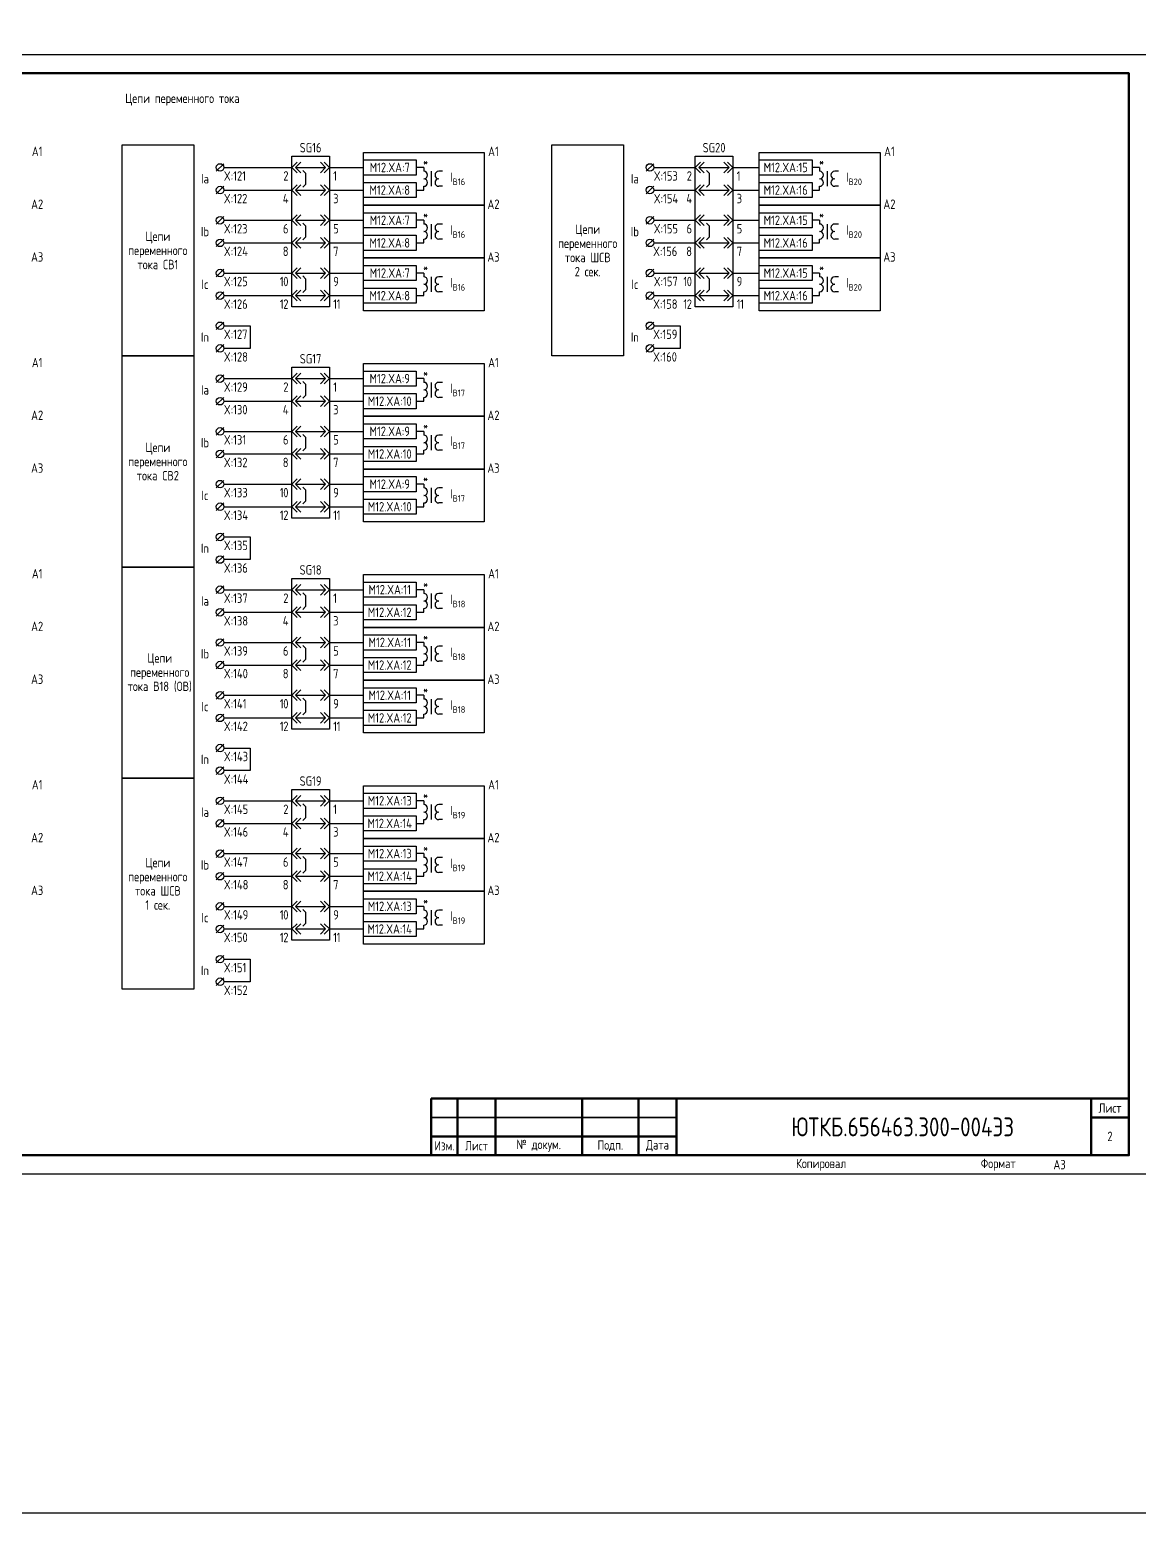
# Model space of a CAD drawing. Header units: millimetres. Extents: x -1612 to 9998, y -90 to 1220.
# Drawn here: x 543.5 to 837.5, y -90 to 303.6 of the extents above; entities that cross this region are included whole.
import ezdxf

# ---------------------------------------------------------------- set-up
doc = ezdxf.new("R2010")
doc.units = ezdxf.units.MM
doc.styles.add('Gost_type_A', font='GOST_A.TTF')

# ---------------------------------------------------------------- blocks, each defined once
blk = doc.blocks.new('Формат_А3')
blk.add_lwpolyline([(-420, 297), (0, 297), (0, 0), (-420, 0)], close=True)
at = {"lineweight": 50}
blk.add_lwpolyline([(-400, 292), (-5, 292), (-5, 5), (-400, 5)], close=True, dxfattribs=at)
blk = doc.blocks.new('Штамп малый нижний')
at = {"lineweight": 50}
for points in [[(-185, 15), (-178, 15), (-178, 5), (-185, 5)], [(-178, 15), (-168, 15), (-168, 5), (-178, 5)], [(-168, 15), (-145, 15), (-145, 5), (-168, 5)], [(-145, 15), (-130, 15), (-130, 5), (-145, 5)], [(-130, 15), (-120, 15), (-120, 5), (-130, 5)], [(-120, 15), (-10, 15), (-10, 0), (-120, 0)], [(-10, 15), (0, 15), (0, 10), (-10, 10)], [(-10, 10), (0, 10), (0, 0), (-10, 0)], [(-185, 5), (-178, 5), (-178, 0), (-185, 0)], [(-178, 5), (-168, 5), (-168, 0), (-178, 0)], [(-168, 5), (-145, 5), (-145, 0), (-168, 0)], [(-145, 5), (-130, 5), (-130, 0), (-145, 0)], [(-130, 5), (-120, 5), (-120, 0), (-130, 0)]]:
    blk.add_lwpolyline(points, close=True, dxfattribs=at)
for points in [[(-185, 15), (-178, 15), (-178, 10), (-185, 10)], [(-178, 15), (-168, 15), (-168, 10), (-178, 10)], [(-168, 15), (-145, 15), (-145, 10), (-168, 10)], [(-145, 15), (-130, 15), (-130, 10), (-145, 10)], [(-130, 15), (-120, 15), (-120, 10), (-130, 10)], [(-185, 10), (-178, 10), (-178, 5), (-185, 5)], [(-178, 10), (-168, 10), (-168, 5), (-178, 5)], [(-168, 10), (-145, 10), (-145, 5), (-168, 5)], [(-145, 10), (-130, 10), (-130, 5), (-145, 5)], [(-130, 10), (-120, 10), (-120, 5), (-130, 5)]]:
    blk.add_lwpolyline(points, close=True)
at = {"char_height": 2.5, "style": 'Gost_type_A'}
for s, insert, width, attachment_point in [('Лист', (-5, 12.5), 10, 5), ('№ докум.', (-156.5, 2.5), 23, 5), ('Подп.', (-137.5, 2.5), 15, 5), ('Дата', (-125, 2.5), 10, 5), ('Изм.', (-181.5, 2.5), 7, 5), ('Лист', (-173, 2.5), 10, 5), ('Копировал', (-75, -2.53), 13.1202, 6), ('Формат', (-30, -2.53), 13.1202, 6)]:
    blk.add_mtext(s, dxfattribs=dict(at, insert=insert, width=width, attachment_point=attachment_point))
blk = doc.blocks.new('БИ_разъем')
for p, q in [((0, 0), (1.41, 1.41)), ((0, 0), (1.41, 1.41)), ((0, 0), (1.41, -1.41)), ((0, 0), (1.41, -1.41)), ((1, 0), (2.41, 1.41)), ((1, 0), (2.41, -1.41)), ((1, 0), (9, 0)), ((9, 0), (7.59, 1.41)), ((9, 0), (7.59, -1.41)), ((10, 0), (8.59, 1.41)), ((10, 0), (8.59, 1.41)), ((10, 0), (8.59, -1.41)), ((10, 0), (8.59, -1.41))]:
    blk.add_line(p, q)
blk = doc.blocks.new('БИ_перемычка')
for p, q in [((2.97, -0.79), (3.67, -1.5)), ((3.67, -1.5), (3.67, -4.5)), ((2.97, -5.21), (3.67, -4.5))]:
    blk.add_line(p, q)

msp = doc.modelspace()

# ---------------------------------------------------------------- linework, layer by layer
for p, q in [((595, 268), (593, 266)), ((709, 268), (707, 266)), ((595, 267), (613, 267)), ((623, 267), (632, 267)), ((648, 267), (646, 267)), ((709, 267), (720, 267)), ((730, 267), (737, 267)), ((753, 267), (751, 267)), ((595, 262), (593, 260)), ((595, 261), (613, 261)), ((623.17, 261), (632, 261)), ((646, 261), (648, 261)), ((709, 262), (707, 260)), ((709, 261), (719.83, 261)), ((730.17, 261), (737, 261)), ((751, 261), (753, 261)), ((595, 254), (593, 252)), ((595, 253), (613, 253)), ((623.17, 253), (632, 253)), ((648, 253), (646, 253)), ((709, 254), (707, 252)), ((709, 253), (719.83, 253)), ((730.17, 253), (737, 253)), ((753, 253), (751, 253)), ((595, 248), (593, 246)), ((709, 248), (707, 246)), ((595, 247), (613, 247)), ((623.17, 247), (632, 247)), ((646, 247), (648, 247)), ((709, 247), (719.83, 247)), ((730.17, 247), (737, 247)), ((751, 247), (753, 247)), ((595, 240), (593, 238)), ((595, 239), (613, 239)), ((623.17, 239), (632, 239)), ((648, 239), (646, 239)), ((709, 240), (707, 238)), ((709, 239), (719.83, 239)), ((730.17, 239), (737, 239)), ((753, 239), (751, 239)), ((595, 234), (593, 232)), ((595, 233), (613, 233)), ((623.17, 233), (632, 233)), ((646, 233), (648, 233)), ((709, 234), (707, 232)), ((709, 233), (719.83, 233)), ((730.17, 233), (737, 233)), ((751, 233), (753, 233)), ((595, 226), (593, 224)), ((595, 225), (602, 225)), ((602, 225), (602, 219)), ((709, 226), (707, 224)), ((709, 225), (716, 225)), ((716, 225), (716, 219)), ((595, 220), (593, 218)), ((602, 219), (595, 219)), ((709, 220), (707, 218)), ((716, 219), (709, 219)), ((595, 212), (593, 210)), ((595, 211), (613, 211)), ((623, 211), (632, 211)), ((648, 211), (646, 211)), ((595, 206), (593, 204)), ((595, 205), (613, 205)), ((623.17, 205), (632, 205)), ((646, 205), (648, 205)), ((595, 198), (593, 196)), ((595, 197), (613, 197)), ((623.17, 197), (632, 197)), ((648, 197), (646, 197)), ((595, 192), (593, 190)), ((595, 191), (613, 191)), ((623.17, 191), (632, 191)), ((646, 191), (648, 191)), ((595, 184), (593, 182)), ((595, 183), (613, 183)), ((623.17, 183), (632, 183)), ((648, 183), (646, 183)), ((595, 178), (593, 176)), ((595, 177), (613, 177)), ((623.17, 177), (632, 177)), ((646, 177), (648, 177)), ((595, 170), (593, 168)), ((595, 169), (602, 169)), ((602, 169), (602, 163)), ((595, 164), (593, 162)), ((602, 163), (595, 163)), ((595, 156), (593, 154)), ((595, 155), (613, 155)), ((623, 155), (632, 155)), ((648, 155), (646, 155)), ((595, 150), (593, 148)), ((595, 149), (613, 149)), ((623.17, 149), (632, 149)), ((646, 149), (648, 149)), ((595, 142), (593, 140)), ((595, 141), (613, 141)), ((623.17, 141), (632, 141)), ((648, 141), (646, 141)), ((595, 136), (593, 134)), ((595, 135), (613, 135)), ((623.17, 135), (632, 135)), ((646, 135), (648, 135)), ((595, 128), (593, 126)), ((595, 127), (613, 127)), ((623.17, 127), (632, 127)), ((648, 127), (646, 127)), ((595, 122), (593, 120)), ((595, 121), (613, 121)), ((623.17, 121), (632, 121)), ((646, 121), (648, 121)), ((595, 114), (593, 112)), ((595, 113), (602, 113)), ((602, 113), (602, 107)), ((595, 108), (593, 106)), ((602, 107), (595, 107)), ((595, 100), (593, 98)), ((595, 99), (613, 99)), ((623, 99), (632, 99)), ((648, 99), (646, 99)), ((595, 94), (593, 92)), ((595, 93), (613, 93)), ((623.17, 93), (632, 93)), ((646, 93), (648, 93)), ((595, 86), (593, 84)), ((595, 85), (613, 85)), ((623.17, 85), (632, 85)), ((648, 85), (646, 85)), ((595, 80), (593, 78)), ((595, 79), (613, 79)), ((623.17, 79), (632, 79)), ((646, 79), (648, 79)), ((595, 72), (593, 70)), ((595, 71), (613, 71)), ((623.17, 71), (632, 71)), ((648, 71), (646, 71)), ((595, 66), (593, 64)), ((595, 65), (613, 65)), ((623.17, 65), (632, 65)), ((646, 65), (648, 65)), ((595, 58), (593, 56)), ((595, 57), (602, 57)), ((602, 57), (602, 51)), ((595, 52), (593, 50)), ((602, 51), (595, 51))]:
    msp.add_line(p, q)
at = {"ltscale": 4}
for p, q in [((648, 267), (648, 266)), ((648, 266.5), (648, 266)), ((650, 266), (650, 262)), ((650, 266), (650, 262)), ((653, 266), (652, 266)), ((653, 266), (652, 266)), ((753, 267), (753, 266)), ((753, 266.5), (753, 266)), ((755, 266), (755, 262)), ((755, 266), (755, 262)), ((758, 266), (757, 266)), ((758, 266), (757, 266)), ((648, 261), (648, 262)), ((653, 262), (652, 262)), ((653, 262), (652, 262)), ((753, 261), (753, 262)), ((758, 262), (757, 262)), ((758, 262), (757, 262)), ((648, 253), (648, 252)), ((648, 252.5), (648, 252)), ((650, 252), (650, 248)), ((650, 252), (650, 248)), ((653, 252), (652, 252)), ((653, 252), (652, 252)), ((753, 253), (753, 252)), ((753, 252.5), (753, 252)), ((755, 252), (755, 248)), ((755, 252), (755, 248)), ((758, 252), (757, 252)), ((758, 252), (757, 252)), ((648, 247), (648, 248)), ((653, 248), (652, 248)), ((653, 248), (652, 248)), ((753, 247), (753, 248)), ((758, 248), (757, 248)), ((758, 248), (757, 248)), ((648, 239), (648, 238)), ((648, 238.5), (648, 238)), ((650, 238), (650, 234)), ((650, 238), (650, 234)), ((653, 238), (652, 238)), ((653, 238), (652, 238)), ((753, 239), (753, 238)), ((753, 238.5), (753, 238)), ((755, 238), (755, 234)), ((755, 238), (755, 234)), ((758, 238), (757, 238)), ((758, 238), (757, 238)), ((648, 233), (648, 234)), ((653, 234), (652, 234)), ((653, 234), (652, 234)), ((753, 233), (753, 234)), ((758, 234), (757, 234)), ((758, 234), (757, 234)), ((648, 211), (648, 210)), ((648, 210.5), (648, 210)), ((650, 210), (650, 206)), ((650, 210), (650, 206)), ((653, 210), (652, 210)), ((653, 210), (652, 210)), ((648, 205), (648, 206)), ((653, 206), (652, 206)), ((653, 206), (652, 206)), ((648, 197), (648, 196)), ((648, 196.5), (648, 196)), ((650, 196), (650, 192)), ((650, 196), (650, 192)), ((653, 196), (652, 196)), ((653, 196), (652, 196)), ((648, 191), (648, 192)), ((653, 192), (652, 192)), ((653, 192), (652, 192)), ((648, 183), (648, 182)), ((648, 182.5), (648, 182)), ((650, 182), (650, 178)), ((650, 182), (650, 178)), ((653, 182), (652, 182)), ((653, 182), (652, 182)), ((648, 177), (648, 178)), ((653, 178), (652, 178)), ((653, 178), (652, 178)), ((648, 155), (648, 154)), ((648, 154.5), (648, 154)), ((650, 154), (650, 150)), ((650, 154), (650, 150)), ((653, 154), (652, 154)), ((653, 154), (652, 154)), ((648, 149), (648, 150)), ((653, 150), (652, 150)), ((653, 150), (652, 150)), ((648, 141), (648, 140)), ((648, 140.5), (648, 140)), ((650, 140), (650, 136)), ((650, 140), (650, 136)), ((653, 140), (652, 140)), ((653, 140), (652, 140)), ((648, 135), (648, 136)), ((653, 136), (652, 136)), ((653, 136), (652, 136)), ((648, 127), (648, 126)), ((648, 126.5), (648, 126)), ((650, 126), (650, 122)), ((650, 126), (650, 122)), ((653, 126), (652, 126)), ((653, 126), (652, 126)), ((648, 121), (648, 122)), ((653, 122), (652, 122)), ((653, 122), (652, 122)), ((648, 99), (648, 98)), ((648, 98.5), (648, 98)), ((650, 98), (650, 94)), ((650, 98), (650, 94)), ((653, 98), (652, 98)), ((653, 98), (652, 98)), ((648, 93), (648, 94)), ((653, 94), (652, 94)), ((653, 94), (652, 94)), ((648, 85), (648, 84)), ((648, 84.5), (648, 84)), ((650, 84), (650, 80)), ((650, 84), (650, 80)), ((653, 84), (652, 84)), ((653, 84), (652, 84)), ((648, 79), (648, 80)), ((653, 80), (652, 80)), ((653, 80), (652, 80)), ((648, 71), (648, 70)), ((648, 70.5), (648, 70)), ((650, 70), (650, 66)), ((650, 70), (650, 66)), ((653, 70), (652, 70)), ((653, 70), (652, 70)), ((648, 65), (648, 66)), ((653, 66), (652, 66)), ((653, 66), (652, 66))]:
    msp.add_line(p, q, dxfattribs=at)
for points in [[(-1612, 1220), (9998.36, 1220), (9998.36, -90), (-1612, -90)], [(587, 217), (568, 217), (568, 273), (587, 273)], [(701, 217), (682, 217), (682, 273), (701, 273)], [(613, 270), (623, 270), (623, 230), (613, 230)], [(632, 271), (664, 271), (664, 257), (632, 257)], [(632, 269), (646, 269), (646, 265), (632, 265)], [(720, 270), (730, 270), (730, 230), (720, 230)], [(737, 271), (769, 271), (769, 257), (737, 257)], [(737, 269), (751, 269), (751, 265), (737, 265)], [(632, 263), (646, 263), (646, 259), (632, 259)], [(737, 263), (751, 263), (751, 259), (737, 259)], [(632, 257), (664, 257), (664, 243), (632, 243)], [(737, 257), (769, 257), (769, 243), (737, 243)], [(632, 255), (646, 255), (646, 251), (632, 251)], [(737, 255), (751, 255), (751, 251), (737, 251)], [(632, 249), (646, 249), (646, 245), (632, 245)], [(737, 249), (751, 249), (751, 245), (737, 245)], [(632, 243), (664, 243), (664, 229), (632, 229)], [(632, 241), (646, 241), (646, 237), (632, 237)], [(737, 243), (769, 243), (769, 229), (737, 229)], [(737, 241), (751, 241), (751, 237), (737, 237)], [(632, 235), (646, 235), (646, 231), (632, 231)], [(737, 235), (751, 235), (751, 231), (737, 231)], [(587, 161), (568, 161), (568, 217), (587, 217)], [(613, 214), (623, 214), (623, 174), (613, 174)], [(632, 215), (664, 215), (664, 201), (632, 201)], [(632, 213), (646, 213), (646, 209), (632, 209)], [(632, 207), (646, 207), (646, 203), (632, 203)], [(632, 201), (664, 201), (664, 187), (632, 187)], [(632, 199), (646, 199), (646, 195), (632, 195)], [(632, 193), (646, 193), (646, 189), (632, 189)], [(632, 187), (664, 187), (664, 173), (632, 173)], [(632, 185), (646, 185), (646, 181), (632, 181)], [(632, 179), (646, 179), (646, 175), (632, 175)], [(587, 105), (568, 105), (568, 161), (587, 161)], [(613, 158), (623, 158), (623, 118), (613, 118)], [(632, 159), (664, 159), (664, 145), (632, 145)], [(632, 157), (646, 157), (646, 153), (632, 153)], [(632, 151), (646, 151), (646, 147), (632, 147)], [(632, 145), (664, 145), (664, 131), (632, 131)], [(632, 143), (646, 143), (646, 139), (632, 139)], [(632, 137), (646, 137), (646, 133), (632, 133)], [(632, 131), (664, 131), (664, 117), (632, 117)], [(632, 129), (646, 129), (646, 125), (632, 125)], [(632, 123), (646, 123), (646, 119), (632, 119)], [(587, 49), (568, 49), (568, 105), (587, 105)], [(632, 103), (664, 103), (664, 89), (632, 89)], [(613, 102), (623, 102), (623, 62), (613, 62)], [(632, 101), (646, 101), (646, 97), (632, 97)], [(632, 95), (646, 95), (646, 91), (632, 91)], [(632, 89), (664, 89), (664, 75), (632, 75)], [(632, 87), (646, 87), (646, 83), (632, 83)], [(632, 81), (646, 81), (646, 77), (632, 77)], [(632, 75), (664, 75), (664, 61), (632, 61)], [(632, 73), (646, 73), (646, 69), (632, 69)], [(632, 67), (646, 67), (646, 63), (632, 63)]]:
    msp.add_lwpolyline(points, close=True)
for centre in [(594, 267), (708, 267), (594, 261), (708, 261), (594, 253), (708, 253), (594, 247), (708, 247), (594, 239), (708, 239), (594, 233), (708, 233), (594, 225), (708, 225), (594, 219), (708, 219), (594, 211), (594, 205), (594, 197), (594, 191), (594, 183), (594, 177), (594, 169), (594, 163), (594, 155), (594, 149), (594, 141), (594, 135), (594, 127), (594, 121), (594, 113), (594, 107), (594, 99), (594, 93), (594, 85), (594, 79), (594, 71), (594, 65), (594, 57), (594, 51)]:
    msp.add_circle(centre, 1)
for centre, start, end in [((648, 265), 270, 90), ((648, 265), 270, 90), ((648, 263), 270, 90), ((648, 263), 270, 90), ((652, 265), 90, 270), ((652, 265), 90, 270), ((652, 263), 90, 270), ((652, 263), 90, 270), ((753, 265), 270, 90), ((753, 265), 270, 90), ((753, 263), 270, 90), ((753, 263), 270, 90), ((757, 265), 90, 270), ((757, 265), 90, 270), ((757, 263), 90, 270), ((757, 263), 90, 270), ((648, 251), 270, 90), ((648, 251), 270, 90), ((652, 251), 90, 270), ((652, 251), 90, 270), ((753, 251), 270, 90), ((753, 251), 270, 90), ((757, 251), 90, 270), ((757, 251), 90, 270), ((648, 249), 270, 90), ((648, 249), 270, 90), ((652, 249), 90, 270), ((652, 249), 90, 270), ((753, 249), 270, 90), ((753, 249), 270, 90), ((757, 249), 90, 270), ((757, 249), 90, 270), ((648, 237), 270, 90), ((648, 237), 270, 90), ((652, 237), 90, 270), ((652, 237), 90, 270), ((753, 237), 270, 90), ((753, 237), 270, 90), ((757, 237), 90, 270), ((757, 237), 90, 270), ((648, 235), 270, 90), ((648, 235), 270, 90), ((652, 235), 90, 270), ((652, 235), 90, 270), ((753, 235), 270, 90), ((753, 235), 270, 90), ((757, 235), 90, 270), ((757, 235), 90, 270), ((648, 209), 270, 90), ((648, 209), 270, 90), ((652, 209), 90, 270), ((652, 209), 90, 270), ((648, 207), 270, 90), ((648, 207), 270, 90), ((652, 207), 90, 270), ((652, 207), 90, 270), ((648, 195), 270, 90), ((648, 195), 270, 90), ((648, 193), 270, 90), ((648, 193), 270, 90), ((652, 195), 90, 270), ((652, 195), 90, 270), ((652, 193), 90, 270), ((652, 193), 90, 270), ((648, 181), 270, 90), ((648, 181), 270, 90), ((652, 181), 90, 270), ((652, 181), 90, 270), ((648, 179), 270, 90), ((648, 179), 270, 90), ((652, 179), 90, 270), ((652, 179), 90, 270), ((648, 153), 270, 90), ((648, 153), 270, 90), ((652, 153), 90, 270), ((652, 153), 90, 270), ((648, 151), 270, 90), ((648, 151), 270, 90), ((652, 151), 90, 270), ((652, 151), 90, 270), ((648, 139), 270, 90), ((648, 139), 270, 90), ((648, 137), 270, 90), ((648, 137), 270, 90), ((652, 139), 90, 270), ((652, 139), 90, 270), ((652, 137), 90, 270), ((652, 137), 90, 270), ((648, 125), 270, 90), ((648, 125), 270, 90), ((652, 125), 90, 270), ((652, 125), 90, 270), ((648, 123), 270, 90), ((648, 123), 270, 90), ((652, 123), 90, 270), ((652, 123), 90, 270), ((648, 97), 270, 90), ((648, 97), 270, 90), ((648, 95), 270, 90), ((648, 95), 270, 90), ((652, 97), 90, 270), ((652, 97), 90, 270), ((652, 95), 90, 270), ((652, 95), 90, 270), ((648, 83), 270, 90), ((648, 83), 270, 90), ((652, 83), 90, 270), ((652, 83), 90, 270), ((648, 81), 270, 90), ((648, 81), 270, 90), ((652, 81), 90, 270), ((652, 81), 90, 270), ((648, 69), 270, 90), ((648, 69), 270, 90), ((648, 67), 270, 90), ((648, 67), 270, 90), ((652, 69), 90, 270), ((652, 69), 90, 270), ((652, 67), 90, 270), ((652, 67), 90, 270)]:
    msp.add_arc(centre, 1, start, end, dxfattribs=at)

# ---------------------------------------------------------------- block references
for name, p in [('Формат_А3', (840, 0)), ('БИ_разъем', (613, 267)), ('БИ_разъем', (720, 267)), ('БИ_перемычка', (613, 267)), ('БИ_перемычка', (720, 267)), ('БИ_разъем', (613, 261)), ('БИ_разъем', (720, 261)), ('БИ_разъем', (613, 253)), ('БИ_перемычка', (613, 253)), ('БИ_разъем', (720, 253)), ('БИ_перемычка', (720, 253)), ('БИ_разъем', (613, 247)), ('БИ_разъем', (720, 247)), ('БИ_разъем', (613, 239)), ('БИ_разъем', (720, 239)), ('БИ_перемычка', (613, 239)), ('БИ_перемычка', (720, 239)), ('БИ_разъем', (613, 233)), ('БИ_разъем', (720, 233)), ('БИ_разъем', (613, 211)), ('БИ_перемычка', (613, 211)), ('БИ_разъем', (613, 205)), ('БИ_разъем', (613, 197)), ('БИ_перемычка', (613, 197)), ('БИ_разъем', (613, 191)), ('БИ_разъем', (613, 183)), ('БИ_перемычка', (613, 183)), ('БИ_разъем', (613, 177)), ('БИ_разъем', (613, 155)), ('БИ_перемычка', (613, 155)), ('БИ_разъем', (613, 149)), ('БИ_разъем', (613, 141)), ('БИ_перемычка', (613, 141)), ('БИ_разъем', (613, 135)), ('БИ_разъем', (613, 127)), ('БИ_перемычка', (613, 127)), ('БИ_разъем', (613, 121)), ('БИ_разъем', (613, 99)), ('БИ_перемычка', (613, 99)), ('БИ_разъем', (613, 93)), ('БИ_разъем', (613, 85)), ('БИ_перемычка', (613, 85)), ('БИ_разъем', (613, 79)), ('БИ_разъем', (613, 71)), ('БИ_перемычка', (613, 71)), ('БИ_разъем', (613, 65)), ('Штамп малый нижний', (835, 5))]:
    msp.add_blockref(name, p)

# ---------------------------------------------------------------- texts
at = {"char_height": 2.5, "line_spacing_factor": 0.9, "style": 'Gost_type_A'}
for s, insert, width, attachment_point in [('Цепи переменного тока', (584, 285), 288, 5), ('A1', (545.5, 270), 35, 8), ('SG16', (618, 271), 10, 8), ('A1', (666.5, 270), 35, 8), ('SG20', (725, 271), 10, 8), ('A1', (771.5, 270), 35, 8), ('Ia', (590, 264), 6, 5), ('X:121', (595, 266), 10, 1), ('{\\T0.9;2}', (612, 266), 5, 3), ('{\\T0.9;1}', (624, 266), 5, 1), ('Ia', (704, 264), 6, 5), ('X:153', (709, 266), 10, 1), ('{\\T0.9;2}', (719, 266), 5, 3), ('{\\T0.9;1}', (731, 266), 5, 1), ('X:122', (595, 260), 10, 1), ('{\\T0.9;4}', (612, 260), 5, 3), ('{\\T0.9;3}', (624, 260), 5, 1), ('X:154', (709, 260), 10, 1), ('{\\T0.9;4}', (719, 260), 5, 3), ('{\\T0.9;3}', (731, 260), 5, 1), ('A2', (545.5, 256), 35, 8), ('A2', (666.5, 256), 35, 8), ('A2', (771.5, 256), 35, 8), ('X:123', (595, 252), 10, 1), ('{\\T0.9;6}', (612, 252), 5, 3), ('{\\T0.9;5}', (624, 252), 5, 1), ('X:155', (709, 252), 10, 1), ('{\\T0.9;6}', (719, 252), 5, 3), ('{\\T0.9;5}', (731, 252), 5, 1), ('Цепи переменного тока СВ1', (577.5, 245), 19, 5), ('Ib', (590, 250), 6, 5), ('Цепи переменного тока ШСВ\\P2 сек.', (691.5, 245), 19, 5), ('Ib', (704, 250), 6, 5), ('A3', (545.5, 242), 35, 8), ('X:124', (595, 246), 10, 1), ('{\\T0.9;8}', (612, 246), 5, 3), ('{\\T0.9;7}', (624, 246), 5, 1), ('A3', (666.5, 242), 35, 8), ('X:156', (708.83, 246), 10, 1), ('{\\T0.9;8}', (719, 246), 5, 3), ('{\\T0.9;7}', (731, 246), 5, 1), ('A3', (771.5, 242), 35, 8), ('Ic', (590, 236), 6, 5), ('X:125', (595, 238), 10, 1), ('{\\T0.9;10}', (612, 238), 5, 3), ('{\\T0.9;9}', (624, 238), 5, 1), ('Ic', (704, 236), 6, 5), ('X:157', (709, 238), 10, 1), ('{\\T0.9;10}', (719, 238), 5, 3), ('{\\T0.9;9}', (731, 238), 5, 1), ('X:126', (595, 232), 10, 1), ('{\\T0.9;12}', (612, 232), 5, 3), ('{\\T0.9;11}', (624, 232), 5, 1), ('X:158', (708.83, 232), 10, 1), ('{\\T0.9;12}', (719, 232), 5, 3), ('{\\T0.9;11}', (731, 232), 5, 1), ('In', (590, 222), 6, 5), ('X:127', (595, 224), 10, 1), ('In', (704, 222), 6, 5), ('X:159', (708.83, 224), 10, 1), ('A1', (545.5, 214), 35, 8), ('X:128', (595, 218), 10, 1), ('SG17', (618, 215), 10, 8), ('A1', (666.5, 214), 35, 8), ('X:160', (708.83, 218), 10, 1), ('Ia', (590, 208), 6, 5), ('X:129', (595, 210), 10, 1), ('{\\T0.9;2}', (612, 210), 5, 3), ('{\\T0.9;1}', (624, 210), 5, 1), ('A2', (545.5, 200), 35, 8), ('X:130', (595, 204), 10, 1), ('{\\T0.9;4}', (612, 204), 5, 3), ('{\\T0.9;3}', (624, 204), 5, 1), ('A2', (666.5, 200), 35, 8), ('Цепи переменного тока СВ2', (577.5, 189), 19, 5), ('Ib', (590, 194), 6, 5), ('X:131', (595, 196), 10, 1), ('{\\T0.9;6}', (612, 196), 5, 3), ('{\\T0.9;5}', (624, 196), 5, 1), ('X:132', (595, 190), 10, 1), ('{\\T0.9;8}', (612, 190), 5, 3), ('{\\T0.9;7}', (624, 190), 5, 1), ('A3', (545.5, 186), 35, 8), ('A3', (666.5, 186), 35, 8), ('Ic', (590, 180), 6, 5), ('X:133', (595, 182), 10, 1), ('{\\T0.9;10}', (612, 182), 5, 3), ('{\\T0.9;9}', (624, 182), 5, 1), ('X:134', (595, 176), 10, 1), ('{\\T0.9;12}', (612, 176), 5, 3), ('{\\T0.9;11}', (624, 176), 5, 1), ('In', (590, 166), 6, 5), ('X:135', (595, 168), 10, 1), ('X:136', (595, 162), 10, 1), ('SG18', (618, 159), 10, 8), ('A1', (545.5, 158), 35, 8), ('A1', (666.5, 158), 35, 8), ('X:137', (595, 154), 10, 1), ('{\\T0.9;2}', (612, 154), 5, 3), ('{\\T0.9;1}', (624, 154), 5, 1), ('Ia', (590, 152), 6, 5), ('A2', (545.5, 144), 35, 8), ('X:138', (595, 148), 10, 1), ('{\\T0.9;4}', (612, 148), 5, 3), ('{\\T0.9;3}', (624, 148), 5, 1), ('A2', (666.5, 144), 35, 8), ('Цепи переменного тока В18 (ОВ)', (578, 133), 18, 5), ('Ib', (590, 138), 6, 5), ('X:139', (595, 140), 10, 1), ('{\\T0.9;6}', (612, 140), 5, 3), ('{\\T0.9;5}', (624, 140), 5, 1), ('X:140', (595, 134), 10, 1), ('{\\T0.9;8}', (612, 134), 5, 3), ('{\\T0.9;7}', (624, 134), 5, 1), ('A3', (545.5, 130), 35, 8), ('A3', (666.5, 130), 35, 8), ('X:141', (595, 126), 10, 1), ('{\\T0.9;10}', (612, 126), 5, 3), ('{\\T0.9;9}', (624, 126), 5, 1), ('Ic', (590, 124), 6, 5), ('X:142', (595, 120), 10, 1), ('{\\T0.9;12}', (612, 120), 5, 3), ('{\\T0.9;11}', (624, 120), 5, 1), ('In', (590, 110), 6, 5), ('X:143', (595, 112), 10, 1), ('A1', (545.5, 102), 35, 8), ('X:144', (595, 106), 10, 1), ('SG19', (618, 103), 10, 8), ('A1', (666.5, 102), 35, 8), ('Ia', (590, 96), 6, 5), ('X:145', (595, 98), 10, 1), ('{\\T0.9;2}', (612, 98), 5, 3), ('{\\T0.9;1}', (624, 98), 5, 1), ('X:146', (595, 92), 10, 1), ('{\\T0.9;4}', (612, 92), 5, 3), ('{\\T0.9;3}', (624, 92), 5, 1), ('A2', (545.5, 88), 35, 8), ('A2', (666.5, 88), 35, 8), ('Цепи переменного тока ШСВ\\P1 сек.', (577.5, 77), 19, 5), ('Ib', (590, 82), 6, 5), ('X:147', (595, 84), 10, 1), ('{\\T0.9;6}', (612, 84), 5, 3), ('{\\T0.9;5}', (624, 84), 5, 1), ('A3', (545.5, 74), 35, 8), ('X:148', (595, 78), 10, 1), ('{\\T0.9;8}', (612, 78), 5, 3), ('{\\T0.9;7}', (624, 78), 5, 1), ('A3', (666.5, 74), 35, 8), ('Ic', (590, 68), 6, 5), ('X:149', (595, 70), 10, 1), ('{\\T0.9;10}', (612, 70), 5, 3), ('{\\T0.9;9}', (624, 70), 5, 1), ('X:150', (595, 64), 10, 1), ('{\\T0.9;12}', (612, 64), 5, 3), ('{\\T0.9;11}', (624, 64), 5, 1), ('In', (590, 54), 6, 5), ('X:151', (595, 56), 10, 1), ('X:152', (595, 50), 10, 1)]:
    msp.add_mtext(s, dxfattribs=dict(at, insert=insert, width=width, attachment_point=attachment_point))
at = {"style": 'Gost_type_A'}
for s, insert, char_height, width, attachment_point in [('M12.XA:7', (639, 267), 2.5, 14, 5), ('*', (648.5, 268.5), 2.5, 3, 5), ('M12.XA:15', (744, 267), 2.5, 14, 5), ('*', (753.5, 268.5), 2.5, 3, 5), ('\\A1;I{\\H0.7x;\\S^ В16;}', (655, 264), 2.5, 8, 4), ('\\A1;I{\\H0.7x;\\S^ В20;}', (760, 264), 2.5, 8, 4), ('M12.XA:8', (638.99, 260.99), 2.5, 14.018, 5), ('M12.XA:16', (743.99, 260.99), 2.5, 14.018, 5), ('M12.XA:7', (639, 253), 2.5, 14, 5), ('*', (648.5, 254.5), 2.5, 3, 5), ('M12.XA:15', (744, 253), 2.5, 14, 5), ('*', (753.5, 254.5), 2.5, 3, 5), ('M12.XA:8', (638.99, 246.99), 2.5, 14.018, 5), ('\\A1;I{\\H0.7x;\\S^ В16;}', (655, 250), 2.5, 8, 4), ('M12.XA:16', (743.99, 246.99), 2.5, 14.018, 5), ('\\A1;I{\\H0.7x;\\S^ В20;}', (760, 250), 2.5, 8, 4), ('M12.XA:7', (639, 239), 2.5, 14, 5), ('*', (648.5, 240.5), 2.5, 3, 5), ('M12.XA:15', (744, 239), 2.5, 14, 5), ('*', (753.5, 240.5), 2.5, 3, 5), ('\\A1;I{\\H0.7x;\\S^ В16;}', (655, 236), 2.5, 8, 4), ('\\A1;I{\\H0.7x;\\S^ В20;}', (760, 236), 2.5, 8, 4), ('M12.XA:8', (638.99, 232.99), 2.5, 14.018, 5), ('M12.XA:16', (743.99, 232.99), 2.5, 14.018, 5), ('*', (648.5, 212.5), 2.5, 3, 5), ('M12.XA:9', (639, 211), 2.5, 14, 5), ('\\A1;I{\\H0.7x;\\S^ В17;}', (655, 208), 2.5, 8, 4), ('M12.XA:10', (638.99, 205), 2.5, 14.018, 5), ('M12.XA:9', (639, 197), 2.5, 14, 5), ('*', (648.5, 198.5), 2.5, 3, 5), ('\\A1;I{\\H0.7x;\\S^ В17;}', (655, 194), 2.5, 8, 4), ('M12.XA:10', (638.99, 191), 2.5, 14.018, 5), ('M12.XA:9', (639, 183), 2.5, 14, 5), ('*', (648.5, 184.5), 2.5, 3, 5), ('\\A1;I{\\H0.7x;\\S^ В17;}', (655, 180), 2.5, 8, 4), ('M12.XA:10', (638.99, 177), 2.5, 14.018, 5), ('M12.XA:11', (639, 155.01), 2.5, 14, 5), ('*', (648.5, 156.5), 2.5, 3, 5), ('\\A1;I{\\H0.7x;\\S^ В18;}', (655, 152), 2.5, 8, 4), ('M12.XA:12', (638.99, 149), 2.5, 14.018, 5), ('M12.XA:11', (639, 141.01), 2.5, 14, 5), ('*', (648.5, 142.5), 2.5, 3, 5), ('\\A1;I{\\H0.7x;\\S^ В18;}', (655, 138), 2.5, 8, 4), ('M12.XA:12', (638.99, 135), 2.5, 14.018, 5), ('M12.XA:11', (639, 127.01), 2.5, 14, 5), ('*', (648.5, 128.5), 2.5, 3, 5), ('M12.XA:12', (638.99, 121), 2.5, 14.018, 5), ('\\A1;I{\\H0.7x;\\S^ В18;}', (655, 124), 2.5, 8, 4), ('M12.XA:13', (639, 99.01), 2.5, 14, 5), ('*', (648.5, 100.5), 2.5, 3, 5), ('\\A1;I{\\H0.7x;\\S^ В19;}', (655, 96), 2.5, 8, 4), ('M12.XA:14', (638.99, 93), 2.5, 14.018, 5), ('*', (648.5, 86.5), 2.5, 3, 5), ('M12.XA:13', (639, 85.01), 2.5, 14, 5), ('\\A1;I{\\H0.7x;\\S^ В19;}', (655, 82), 2.5, 8, 4), ('M12.XA:14', (638.99, 79), 2.5, 14.018, 5), ('M12.XA:13', (639, 71.01), 2.5, 14, 5), ('*', (648.5, 72.5), 2.5, 3, 5), ('\\A1;I{\\H0.7x;\\S^ В19;}', (655, 68), 2.5, 8, 4), ('M12.XA:14', (638.99, 65), 2.5, 14.018, 5), ('ЮТКБ.656463.300-004Э3', (775, 12.5), 5, 120, 5), ('2', (830, 10), 2.5, 10, 5), ('A3', (815, 2.5), 2.5, 20, 4)]:
    msp.add_mtext(s, dxfattribs=dict(at, insert=insert, char_height=char_height, width=width, attachment_point=attachment_point))

doc.saveas('drawing.dxf')
